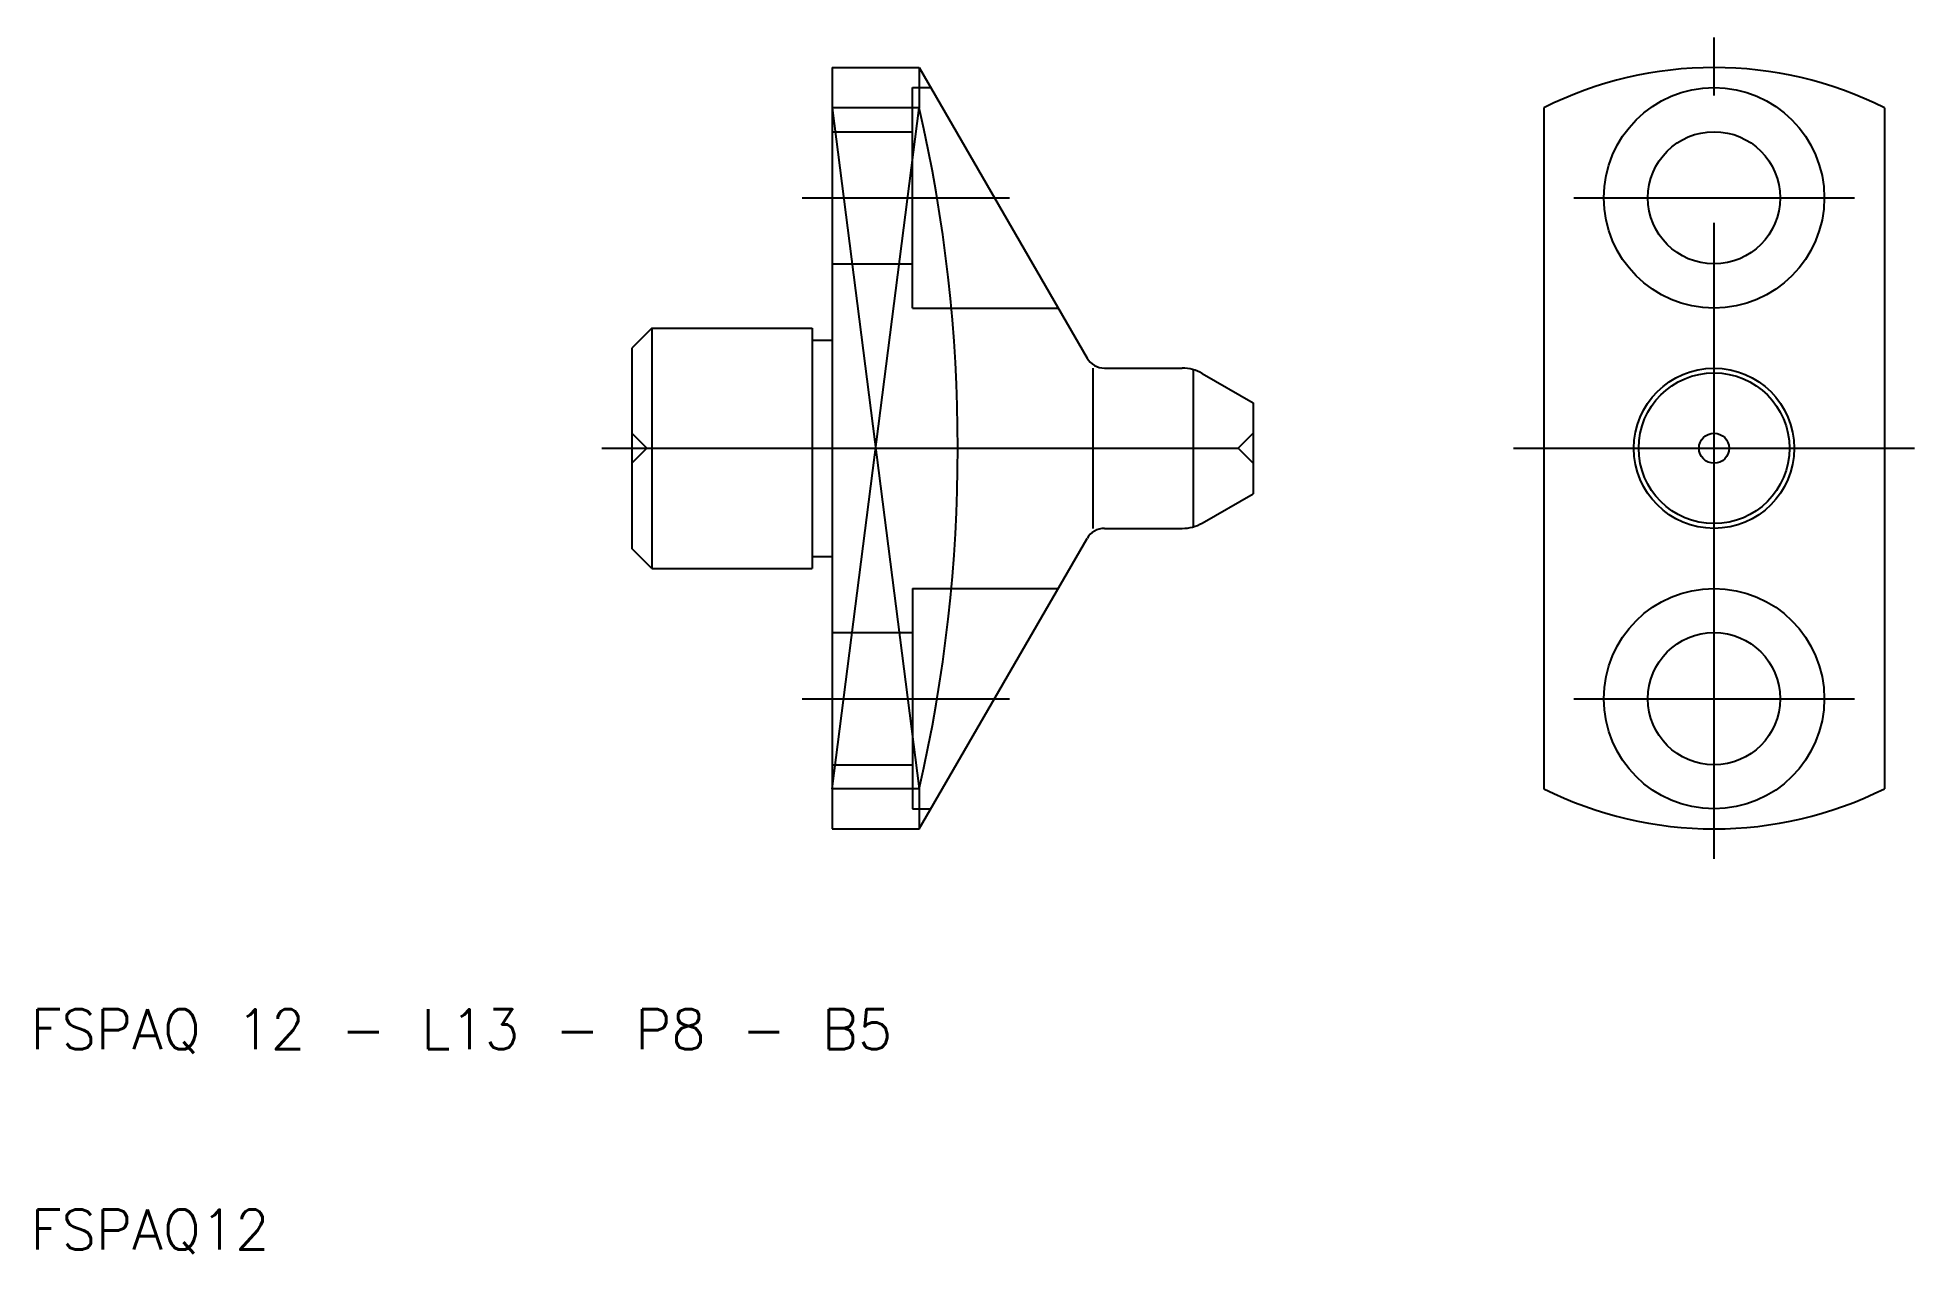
# Model space of a CAD drawing. Extents: x 10.3 to 104, y 9.8 to 70.5.
import ezdxf

# ---------------------------------------------------------------- set-up
doc = ezdxf.new("R2010")
doc.units = 0
doc.linetypes.add('CENTER', pattern=[50.8, 31.75, -6.35, 6.35, -6.35])
doc.linetypes.add('DASHED', pattern=[19.05, 12.7, -6.35])
doc.layers.get('0').update_dxf_attribs({"linetype": 'CONTINUOUS'})
doc.layers.add('5', color=7, linetype='CONTINUOUS')
doc.layers.add('CENTER', color=1, linetype='CENTER')
doc.styles.get("Standard").update_dxf_attribs({"font": 'txt.shx'})

msp = doc.modelspace()

# ---------------------------------------------------------------- linework, layer by layer
for p, q in [((50, 69), (54.34, 69)), ((50, 69), (50, 55.4)), ((54.34, 69), (54.34, 66.993)), ((54.34, 69), (62.711, 54.5)), ((85.5, 66.993), (85.5, 33.007)), ((102.5, 66.993), (102.5, 33.007)), ((41, 56), (40, 55)), ((41, 56), (41, 44)), ((41, 56), (49, 56)), ((49, 56), (49, 55.4)), ((49, 55.4), (49, 44.6)), ((49, 55.4), (50, 55.4)), ((50, 55.4), (50, 44.6)), ((40, 55), (40, 45)), ((63, 54), (63, 46)), ((63.577, 54), (67.464, 54)), ((68, 53.927), (68, 46.073)), ((68.464, 53.732), (71, 52.268)), ((71, 52.268), (71, 47.732)), ((68.464, 46.268), (71, 47.732)), ((63.577, 46), (67.464, 46)), ((41, 44), (40, 45)), ((54.34, 31), (62.711, 45.5)), ((49, 44.6), (49, 44)), ((49, 44.6), (50, 44.6)), ((50, 44.6), (50, 31)), ((41, 44), (49, 44)), ((54.34, 33.007), (54.34, 31)), ((50, 31), (54.34, 31))]:
    msp.add_line(p, q)
at = {"color": 3, "linetype": 'DASHED'}
for p, q in [((54, 68), (54.917, 68)), ((54, 57), (54, 68)), ((50, 65.8), (54, 65.8)), ((50, 59.2), (54, 59.2)), ((54, 57), (61.268, 57)), ((40, 50.75), (40.75, 50)), ((71, 50.75), (70.25, 50)), ((40.75, 50), (40, 49.25)), ((70.25, 50), (71, 49.25)), ((54, 43), (61.268, 43)), ((54, 43), (54, 32)), ((50, 40.8), (54, 40.8)), ((50, 34.2), (54, 34.2)), ((54, 32), (54.917, 32))]:
    msp.add_line(p, q, dxfattribs=at)
at = {"color": 3}
for p, q in [((50, 33.007), (54.34, 66.993)), ((50, 66.993), (54.34, 33.007))]:
    msp.add_line(p, q, dxfattribs=at)
for centre, radius in [((94, 62.5), 5.5), ((94, 62.5), 3.3), ((94, 50), 4), ((94, 50), 3.761), ((94, 50), 0.75), ((94, 37.5), 5.5), ((94, 37.5), 3.3)]:
    msp.add_circle(centre, radius)
for centre, radius, start, end in [((94, 50), 19, 63.42503, 116.57497), ((63.577, 55), 1, 210, 270), ((67.464, 52), 2, 60, 90), ((63.577, 45), 1, 90, 150), ((67.464, 48), 2, 270, 300), ((94, 50), 19, 243.42503, 296.57497)]:
    msp.add_arc(centre, radius, start, end)
at = {"layer": '5'}
for p, q in [((54.34, 66.993), (50, 66.993)), ((54.34, 33.007), (50, 33.007))]:
    msp.add_line(p, q, dxfattribs=at)
msp.add_arc((-19.736, 50), 76, 347.08017, 12.91983, dxfattribs=at)
at = {"layer": 'CENTER'}
for p, q in [((94, 29.5), (94, 70.5)), ((48.5, 62.5), (58.84, 62.5)), ((87, 62.5), (101, 62.5)), ((38.5, 50), (72.5, 50)), ((84, 50), (104, 50)), ((48.5, 37.5), (58.84, 37.5)), ((87, 37.5), (101, 37.5))]:
    msp.add_line(p, q, dxfattribs=at)

# ---------------------------------------------------------------- texts
for s, p in [('FSPAQ 12 - L13 - P8 - B5', (10, 20)), ('FSPAQ12', (10, 10))]:
    msp.add_text(s, height=2).set_placement(p)

doc.saveas('drawing.dxf')
